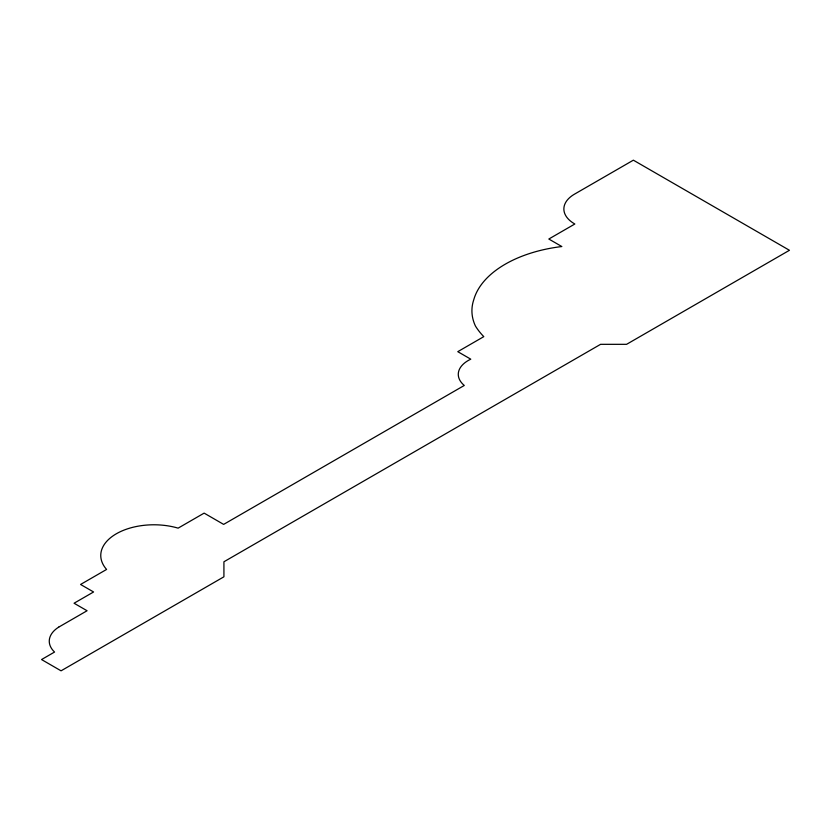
<?xml version="1.0" encoding="UTF-8"?>
<svg xmlns="http://www.w3.org/2000/svg" width="831" height="831" viewBox="0 0 831 831"><rect width="100%" height="100%" fill="white"/><g stroke="black" fill="none" stroke-linecap="round" stroke-linejoin="round"><path stroke-width="1.25" d="M58.679 627.145L58.16 627.478A36.117 20.848 0 0 0 54.555 652.044L41.55 659.554L61.058 670.825L223.923 576.797L223.923 561.777L600.574 344.325L626.584 344.325L789.45 250.287L633.367 160.175L574.834 193.966A36.346 20.983 0 0 0 574.834 224.006L548.824 239.027L561.829 246.537A112.403 64.891 0 0 0 473.805 299.617A100.696 58.139 0 0 0 475.457 326.053A119.716 69.118 0 0 0 483.787 336.648L457.777 351.669L470.782 359.179A33.853 19.549 0 0 0 464.28 385.459L223.643 524.392L204.135 513.122L178.125 528.142A53.174 30.695 0 0 0 116.34 533.772A53.174 30.695 0 0 0 106.586 569.443L80.576 584.463L93.581 591.973L74.063 603.233L87.078 610.743L58.679 627.145"/></g></svg>
